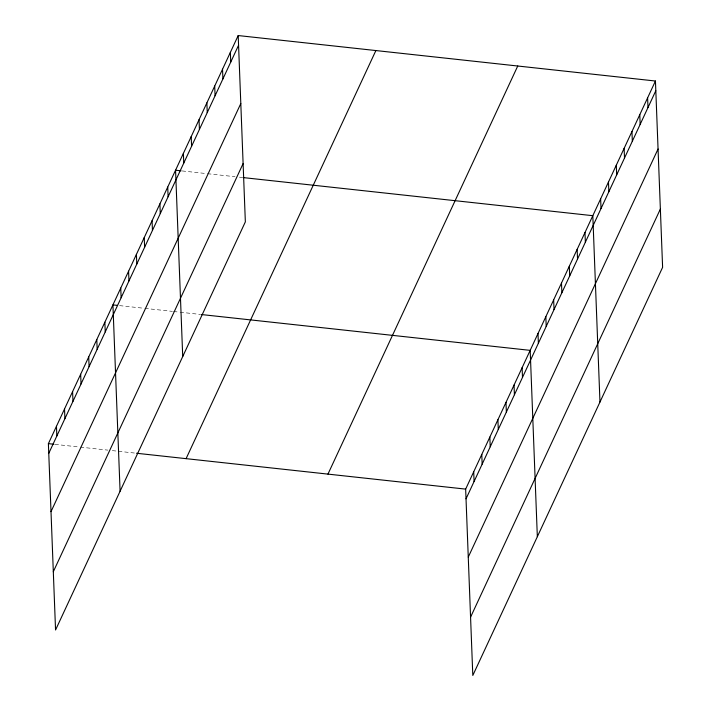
<?xml version="1.0" encoding="UTF-8"?>
<svg xmlns="http://www.w3.org/2000/svg" width="711" height="711" viewBox="0 0 711 711"><rect width="100%" height="100%" fill="white"/><g stroke="black" fill="none" stroke-linecap="round" stroke-linejoin="round"><path stroke-width="0.53" stroke-dasharray="3.56 2.67" d="M182.167 170.942L206.403 173.582M207.505 173.706L235.048 176.701M239.447 177.181L242.753 177.546M119.537 305.614L143.773 308.254M144.875 308.378L172.409 311.374M173.511 311.498L179.021 312.093M180.123 312.218L199.951 314.378M55.005 444.366L79.241 447.015M80.343 447.13L107.876 450.134M112.285 450.614L136.521 453.254"/><path stroke-width="1.07" d="M238.194 35.55L245.348 221.885L55.556 629.982L48.392 443.646L238.194 35.55L655.444 81.018L662.608 267.354L472.806 675.45L465.652 489.115L655.444 81.018M48.766 453.351L238.567 45.255M51.005 511.644L240.807 103.539M53.316 571.697L243.109 163.592M186.086 458.657L375.888 50.552M327.958 474.113L517.75 66.007M466.025 498.82L655.818 90.715M468.265 557.104L658.057 149.008M470.566 617.157L660.368 209.061M181.065 170.827L175.564 170.222L182.718 356.558M243.855 177.661L592.814 215.691L599.968 402.026M117.333 305.375L112.925 304.895L120.088 491.23M201.053 314.502L530.184 350.363L537.338 536.698M48.392 443.646L53.903 444.251M136.521 453.254L465.652 489.115M647.614 97.851L647.988 107.548M639.784 114.684L640.158 124.381M631.955 131.517L632.328 141.222M624.134 148.35L624.498 158.055M616.304 165.183L616.677 174.888M608.474 182.016L608.847 191.721M600.644 198.858L601.017 208.554M584.984 232.524L585.357 242.22M577.154 249.357L577.528 259.062M569.324 266.19L569.698 275.895M561.494 283.022L561.868 292.728M553.665 299.855L554.038 309.561M545.835 316.688L546.208 326.393M538.005 333.53L538.378 343.226M522.114 367.703L522.487 377.408M514.044 385.051L514.417 394.747M505.983 402.39L506.356 412.096M497.913 419.739L498.287 429.444M489.852 437.078L490.217 446.784M481.782 454.427L482.156 464.132M473.713 471.766L474.086 481.471M230.364 52.383L230.737 62.088M222.534 69.216L222.907 78.921M214.704 86.049L215.078 95.754M206.874 102.891L207.248 112.587M199.044 119.724L199.418 129.42M191.215 136.556L191.588 146.253M183.385 153.389L183.758 163.095M167.734 187.055L168.107 196.76M159.904 203.888L160.277 213.593M152.074 220.721L152.447 230.426M144.244 237.563L144.617 247.259M136.414 254.396L136.788 264.092M128.584 271.229L128.958 280.934M120.754 288.062L121.128 297.767M104.864 322.243L105.237 331.939M96.794 339.582L97.167 349.288M88.724 356.931L89.097 366.627M80.663 374.27L81.036 383.976M72.593 391.619L72.966 401.315M64.532 408.958L64.905 418.663M56.462 426.307L56.836 436.012"/></g></svg>
